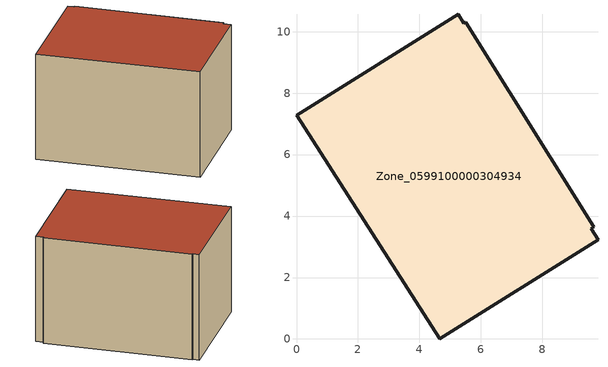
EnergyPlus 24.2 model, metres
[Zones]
Zone_0599100000304934
 floor ground (C_G): 9.66,3.65 9.59,3.59 9.81,3.23 4.66,0 0,7.29 5.26,10.57 5.45,10.28 5.51,10.31 z0
 wall outside (C_F): 9.66,3.65 5.51,10.31 5.45,10.28 5.26,10.57 0,7.29 4.66,0 9.81,3.23 9.59,3.59 9.66,3.65 z0:5.86
 roof outside (C_R): 9.59,3.59 9.66,3.65 5.51,10.31 5.45,10.28 5.26,10.57 0,7.29 4.66,0 9.81,3.23 z5.86
[BUILDING]
Pand.0599100000304934: North Axis=0; Terrain=City; Loads Convergence Tolerance Value=0.04; Temperature Convergence Tolerance Value=0.4; Solar Distribution=FullExterior; Maximum Number of Warmup Days=25; Minimum Number of Warmup Days=1
[Site:Location]
Rotterdam.The.Hague.AP_ZH_NLD Design_Conditions: Latitude=51.96; Longitude=4.45; Time Zone=1; Elevation=-4.5
[SITE:GROUNDTEMPERATURE:BUILDINGSURFACE]
18, 18, 18, 18, 18, 18, 18, 18, 18, 18, 18, 18
[MATERIAL] Thermal Absorptance=0.9; Solar Absorptance=0.7; Visible Absorptance=0.7
Name | Roughness | Thickness | Conductivity | Density | Specific Heat
G.TC.1965-1974 | MediumSmooth | 0.15 | 0.882353 | 540 | 1210
F.TC.1965-1974 | Rough | 0.3 | 0.697674 | 1920 | 840
R.TC.1965-1974 | MediumRough | 0.2 | 0.232558 | 1500 | 1000
[CONSTRUCTION]
C_G: G.TC.1965-1974
C_F: F.TC.1965-1974
C_R: R.TC.1965-1974
[ZONE]
Zone_0599100000304934: Type=1; Multiplier=1; Ceiling Height=Autocalculate; Volume=Autocalculate; Floor Area=autocalculate; Part of Total Floor Area=Yes
[ZONEINFILTRATION:DESIGNFLOWRATE]
Infil_Zone_0599100000304934: Zone or ZoneList or Space or SpaceList=Zone_0599100000304934; Schedule=AlwaysOn; Design Flow Rate Calculation Method=Flow/Area; Flow Rate per Floor Area=0.003; Constant Term Coefficient=1; Temperature Term Coefficient=0; Velocity Term Coefficient=0; Velocity Squared Term Coefficient=0
[HVACTEMPLATE:ZONE:IDEALLOADSAIRSYSTEM]
Zone_0599100000304934: Maximum Heating Supply Air Temperature=50; Minimum Cooling Supply Air Temperature=13; Maximum Heating Supply Air Humidity Ratio=0.0156; Minimum Cooling Supply Air Humidity Ratio=0.0077; Heating Limit=NoLimit; Cooling Limit=NoLimit; Dehumidification Control Type=ConstantSensibleHeatRatio; Cooling Sensible Heat Ratio=0.7; Dehumidification Setpoint=60; Humidification Control Type=None; Humidification Setpoint=30; Outdoor Air Method=None; Outdoor Air Flow Rate per Person=0.00944; Outdoor Air Flow Rate per Zone Floor Area=0; Outdoor Air Flow Rate per Zone=0; Demand Controlled Ventilation Type=None; Outdoor Air Economizer Type=NoEconomizer; Heat Recovery Type=None; Sensible Heat Recovery Effectiveness=0.7; Latent Heat Recovery Effectiveness=0.65
[ZONECONTROL:THERMOSTAT]
ThermostatControl_Zone_0599100000304934: Zone or ZoneList=Zone_0599100000304934; Control Type Schedule=DualSetpointControlType; Control 1=Thermostat_Zone_0599100000304934; Temperature Difference Between Cutout And Setpoint=0
[THERMOSTATSETPOINT:DUALSETPOINT]
Thermostat_Zone_0599100000304934: Heating Setpoint Temperature Schedule=HeatingSetpoint_Zone_0599100000304934; Cooling Setpoint Temperature Schedule=CoolingSetpoint_Zone_0599100000304934
[SCHEDULE:COMPACT]
HeatingSetpoint_Zone_0599100000304934: Through: 12/31, For: AllDays, Until: 24:00, 21
CoolingSetpoint_Zone_0599100000304934: Through: 12/31, For: AllDays, Until: 24:00, 24
DualSetpointControlType: Through: 12/31, For: AllDays, Until: 24:00, 4
AlwaysOn: Through: 12/31, For: AllDays, Until: 24:00, 1
